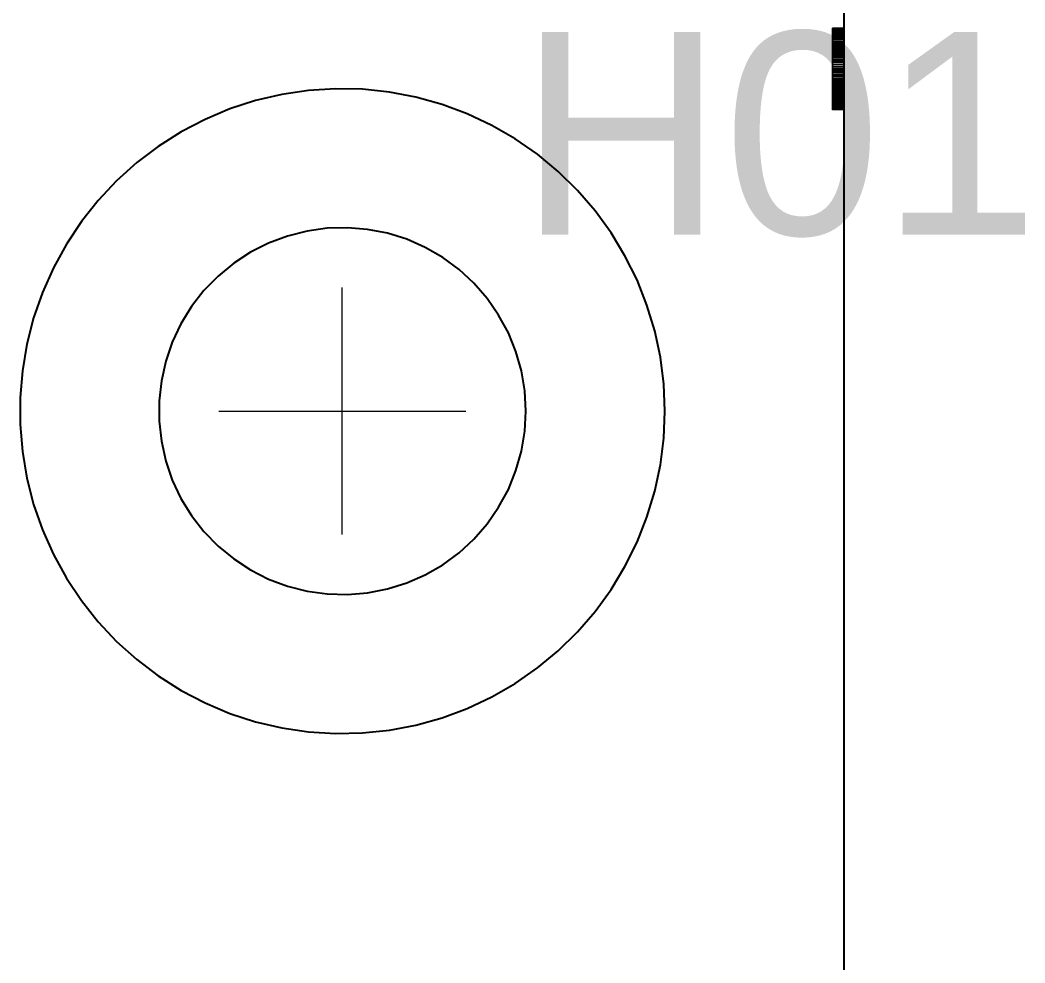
# Paper-space layout '01_三视图' of a CAD drawing. Header units: millimetres. Extents: x 8 to 450, y 8 to 289.
# Drawn here: x 167.91 to 179.3, y 77.62 to 88.31 of the extents above; entities that cross this region are included whole.
import ezdxf

# ---------------------------------------------------------------- set-up
doc = ezdxf.new("R2010")
doc.units = ezdxf.units.MM
doc.linetypes.add('WP_HIDDEN', pattern=[2.3, 1.5, -0.8])
for name, color, linetype, lineweight in [('ANNOTATIONS', 7, 'CONTINUOUS', 18), ('HIDDEN', 7, 'WP_HIDDEN', 13), ('VISIBLE', 7, 'CONTINUOUS', 25)]:
    doc.layers.add(name, color=color, linetype=linetype, lineweight=lineweight)
doc.styles.add('CJK', font='Arial Unicode.ttf')

psp = doc.layouts.new('01_三视图')

# ---------------------------------------------------------------- linework, layer by layer
at = {"layer": 'ANNOTATIONS'}
for p, q in [((171.562, 82.475), (171.562, 85.275)), ((170.162, 83.875), (172.963, 83.875))]:
    psp.add_line(p, q, dxfattribs=at)
at = {"layer": 'HIDDEN'}
for points in [[(177.25, 88.217), (177.12, 88.217)], [(177.12, 88.217), (177.12, 87.531)], [(177.12, 87.292), (177.12, 88.217)], [(177.12, 88.213), (177.12, 88.215)], [(177.25, 88.215), (177.12, 88.215)], [(177.12, 88.215), (177.12, 88.215)], [(177.25, 88.215), (177.12, 88.215)], [(177.12, 88.215), (177.12, 88.215)], [(177.25, 88.215), (177.12, 88.215)], [(177.12, 88.215), (177.12, 88.214)], [(177.25, 88.214), (177.12, 88.214)], [(177.12, 88.214), (177.12, 88.211)], [(177.12, 88.211), (177.12, 88.213)], [(177.25, 88.213), (177.12, 88.213)], [(177.12, 88.207), (177.12, 88.211)], [(177.25, 88.211), (177.12, 88.211)], [(177.25, 88.211), (177.12, 88.211)], [(177.12, 88.211), (177.12, 88.208)], [(177.25, 88.208), (177.12, 88.208)], [(177.12, 88.208), (177.12, 88.204)], [(177.12, 88.202), (177.12, 88.207)], [(177.25, 88.207), (177.12, 88.207)], [(177.25, 88.204), (177.12, 88.204)], [(177.12, 88.204), (177.12, 88.199)], [(177.12, 88.196), (177.12, 88.202)], [(177.25, 88.202), (177.12, 88.202)], [(177.25, 88.199), (177.12, 88.199)], [(177.12, 88.199), (177.12, 88.193)], [(177.12, 88.189), (177.12, 88.196)], [(177.25, 88.196), (177.12, 88.196)], [(177.25, 88.193), (177.12, 88.193)], [(177.12, 88.193), (177.12, 88.186)], [(177.12, 88.181), (177.12, 88.189)], [(177.25, 88.189), (177.12, 88.189)], [(177.25, 88.186), (177.12, 88.186)], [(177.12, 88.186), (177.12, 88.178)], [(177.12, 88.172), (177.12, 88.181)], [(177.25, 88.181), (177.12, 88.181)], [(177.25, 88.178), (177.12, 88.178)], [(177.12, 88.178), (177.12, 88.17)], [(177.12, 88.161), (177.12, 88.172)], [(177.25, 88.172), (177.12, 88.172)], [(177.25, 88.17), (177.12, 88.17)], [(177.12, 88.17), (177.12, 88.16)], [(177.12, 88.149), (177.12, 88.161)], [(177.25, 88.161), (177.12, 88.161)], [(177.25, 88.16), (177.12, 88.16)], [(177.12, 88.16), (177.12, 88.149)], [(177.25, 88.217), (177.25, 87.531)], [(177.25, 87.292), (177.25, 88.217)], [(177.25, 88.215), (177.25, 88.214)], [(177.25, 88.215), (177.25, 88.215)], [(177.25, 88.215), (177.25, 88.215)], [(177.25, 88.213), (177.25, 88.215)], [(177.25, 88.214), (177.25, 88.211)], [(177.25, 88.211), (177.25, 88.213)], [(177.25, 88.211), (177.25, 88.208)], [(177.25, 88.207), (177.25, 88.211)], [(177.25, 88.208), (177.25, 88.204)], [(177.25, 88.202), (177.25, 88.207)], [(177.25, 88.204), (177.25, 88.199)], [(177.25, 88.196), (177.25, 88.202)], [(177.25, 88.199), (177.25, 88.193)], [(177.25, 88.189), (177.25, 88.196)], [(177.25, 88.193), (177.25, 88.186)], [(177.25, 88.181), (177.25, 88.189)], [(177.25, 88.186), (177.25, 88.178)], [(177.25, 88.172), (177.25, 88.181)], [(177.25, 88.178), (177.25, 88.17)], [(177.25, 88.161), (177.25, 88.172)], [(177.25, 88.17), (177.25, 88.16)], [(177.25, 88.149), (177.25, 88.161)], [(177.25, 88.16), (177.25, 88.149)], [(177.12, 88.135), (177.12, 88.149)], [(177.25, 88.149), (177.12, 88.149)], [(177.25, 88.149), (177.12, 88.149)], [(177.12, 88.149), (177.12, 88.138)], [(177.25, 88.138), (177.12, 88.138)], [(177.12, 88.138), (177.12, 88.126)], [(177.12, 88.12), (177.12, 88.135)], [(177.25, 88.135), (177.12, 88.135)], [(177.25, 88.126), (177.12, 88.126)], [(177.12, 88.126), (177.12, 88.112)], [(177.12, 88.104), (177.12, 88.12)], [(177.25, 88.12), (177.12, 88.12)], [(177.25, 88.112), (177.12, 88.112)], [(177.12, 88.112), (177.12, 88.098)], [(177.12, 88.086), (177.12, 88.104)], [(177.25, 88.104), (177.12, 88.104)], [(177.25, 88.098), (177.12, 88.098)], [(177.12, 88.098), (177.12, 88.083)], [(177.12, 88.067), (177.12, 88.086)], [(177.25, 88.086), (177.12, 88.086)], [(177.25, 88.083), (177.12, 88.083)], [(177.12, 88.083), (177.12, 88.067)], [(177.12, 88.045), (177.12, 88.067)], [(177.25, 88.067), (177.12, 88.067)], [(177.25, 88.067), (177.12, 88.067)], [(177.12, 88.067), (177.12, 88.051)], [(177.25, 88.051), (177.12, 88.051)], [(177.12, 88.051), (177.12, 88.034)], [(177.12, 88.021), (177.12, 88.045)], [(177.25, 88.045), (177.12, 88.045)], [(177.25, 88.149), (177.25, 88.138)], [(177.25, 88.135), (177.25, 88.149)], [(177.25, 88.138), (177.25, 88.126)], [(177.25, 88.12), (177.25, 88.135)], [(177.25, 88.126), (177.25, 88.112)], [(177.25, 88.104), (177.25, 88.12)], [(177.25, 88.112), (177.25, 88.098)], [(177.25, 88.086), (177.25, 88.104)], [(177.25, 88.098), (177.25, 88.083)], [(177.25, 88.067), (177.25, 88.086)], [(177.25, 88.083), (177.25, 88.067)], [(177.25, 88.067), (177.25, 88.051)], [(177.25, 88.045), (177.25, 88.067)], [(177.25, 88.051), (177.25, 88.034)], [(177.25, 88.021), (177.25, 88.045)], [(177.25, 88.039), (177.12, 88.039)], [(177.12, 88.039), (177.12, 88.038)], [(177.12, 88.038), (177.12, 88.039)], [(177.25, 88.038), (177.12, 88.038)], [(177.12, 88.038), (177.12, 88.034)], [(177.25, 88.038), (177.12, 88.038)], [(177.12, 88.034), (177.12, 88.038)], [(177.25, 88.034), (177.12, 88.034)], [(177.12, 88.034), (177.12, 88.028)], [(177.25, 88.034), (177.12, 88.034)], [(177.12, 88.029), (177.12, 88.034)], [(177.25, 88.034), (177.12, 88.034)], [(177.12, 88.034), (177.12, 88.016)], [(177.25, 88.029), (177.12, 88.029)], [(177.12, 88.021), (177.12, 88.029)], [(177.25, 88.028), (177.12, 88.028)], [(177.12, 88.028), (177.12, 88.019)], [(177.12, 87.992), (177.12, 88.021)], [(177.25, 88.021), (177.12, 88.021)], [(177.25, 88.021), (177.12, 88.021)], [(177.12, 88.01), (177.12, 88.021)], [(177.25, 88.019), (177.12, 88.019)], [(177.12, 88.019), (177.12, 88.007)], [(177.25, 88.016), (177.12, 88.016)], [(177.12, 88.016), (177.12, 87.998)], [(177.25, 88.01), (177.12, 88.01)], [(177.12, 87.998), (177.12, 88.01)], [(177.25, 88.007), (177.12, 88.007)], [(177.12, 88.007), (177.12, 87.994)], [(177.25, 87.998), (177.12, 87.998)], [(177.12, 87.983), (177.12, 87.998)], [(177.25, 87.998), (177.12, 87.998)], [(177.12, 87.998), (177.12, 87.979)], [(177.25, 87.994), (177.12, 87.994)], [(177.12, 87.994), (177.12, 87.977)], [(177.12, 87.961), (177.12, 87.992)], [(177.25, 87.992), (177.12, 87.992)], [(177.25, 87.983), (177.12, 87.983)], [(177.12, 87.966), (177.12, 87.983)], [(177.25, 87.979), (177.12, 87.979)], [(177.12, 87.979), (177.12, 87.96)], [(177.25, 87.977), (177.12, 87.977)], [(177.12, 87.977), (177.12, 87.959)], [(177.25, 87.966), (177.12, 87.966)], [(177.12, 87.947), (177.12, 87.966)], [(177.12, 87.888), (177.12, 87.961)], [(177.25, 87.961), (177.12, 87.961)], [(177.25, 87.96), (177.12, 87.96)], [(177.12, 87.96), (177.12, 87.939)], [(177.25, 87.959), (177.12, 87.959)], [(177.12, 87.959), (177.12, 87.936)], [(177.25, 87.947), (177.12, 87.947)], [(177.12, 87.926), (177.12, 87.947)], [(177.25, 87.939), (177.12, 87.939)], [(177.12, 87.939), (177.12, 87.918)], [(177.25, 87.936), (177.12, 87.936)], [(177.12, 87.936), (177.12, 87.909)], [(177.25, 88.039), (177.25, 88.038)], [(177.25, 88.038), (177.25, 88.039)], [(177.25, 88.038), (177.25, 88.034)], [(177.25, 88.034), (177.25, 88.038)], [(177.25, 88.034), (177.25, 88.028)], [(177.25, 88.029), (177.25, 88.034)], [(177.25, 88.034), (177.25, 88.016)], [(177.25, 88.021), (177.25, 88.029)], [(177.25, 88.028), (177.25, 88.019)], [(177.25, 88.01), (177.25, 88.021)], [(177.25, 87.992), (177.25, 88.021)], [(177.25, 88.019), (177.25, 88.007)], [(177.25, 88.016), (177.25, 87.998)], [(177.25, 87.998), (177.25, 88.01)], [(177.25, 88.007), (177.25, 87.994)], [(177.25, 87.983), (177.25, 87.998)], [(177.25, 87.998), (177.25, 87.979)], [(177.25, 87.994), (177.25, 87.977)], [(177.25, 87.961), (177.25, 87.992)], [(177.25, 87.966), (177.25, 87.983)], [(177.25, 87.979), (177.25, 87.96)], [(177.25, 87.977), (177.25, 87.959)], [(177.25, 87.947), (177.25, 87.966)], [(177.25, 87.888), (177.25, 87.961)], [(177.25, 87.96), (177.25, 87.939)], [(177.25, 87.959), (177.25, 87.936)], [(177.25, 87.926), (177.25, 87.947)], [(177.25, 87.939), (177.25, 87.918)], [(177.25, 87.936), (177.25, 87.909)], [(177.25, 87.926), (177.12, 87.926)], [(177.12, 87.905), (177.12, 87.926)], [(177.25, 87.918), (177.12, 87.918)], [(177.12, 87.918), (177.12, 87.897)], [(177.25, 87.909), (177.12, 87.909)], [(177.12, 87.909), (177.12, 87.878)], [(177.25, 87.905), (177.12, 87.905)], [(177.12, 87.882), (177.12, 87.905)], [(177.25, 87.897), (177.12, 87.897)], [(177.12, 87.897), (177.12, 87.875)], [(177.12, 87.802), (177.12, 87.888)], [(177.25, 87.888), (177.12, 87.888)], [(177.25, 87.882), (177.12, 87.882)], [(177.12, 87.857), (177.12, 87.882)], [(177.25, 87.878), (177.12, 87.878)], [(177.12, 87.878), (177.12, 87.841)], [(177.25, 87.875), (177.12, 87.875)], [(177.12, 87.875), (177.12, 87.852)], [(177.25, 87.857), (177.12, 87.857)], [(177.12, 87.831), (177.12, 87.857)], [(177.25, 87.852), (177.12, 87.852)], [(177.12, 87.852), (177.12, 87.828)], [(177.25, 87.841), (177.12, 87.841)], [(177.12, 87.841), (177.12, 87.801)], [(177.25, 87.831), (177.12, 87.831)], [(177.12, 87.804), (177.12, 87.831)], [(177.25, 87.828), (177.12, 87.828)], [(177.12, 87.828), (177.12, 87.804)], [(177.25, 87.905), (177.25, 87.926)], [(177.25, 87.918), (177.25, 87.897)], [(177.25, 87.909), (177.25, 87.878)], [(177.25, 87.882), (177.25, 87.905)], [(177.25, 87.897), (177.25, 87.875)], [(177.25, 87.802), (177.25, 87.888)], [(177.25, 87.857), (177.25, 87.882)], [(177.25, 87.878), (177.25, 87.841)], [(177.25, 87.875), (177.25, 87.852)], [(177.25, 87.831), (177.25, 87.857)], [(177.25, 87.852), (177.25, 87.828)], [(177.25, 87.841), (177.25, 87.801)], [(177.25, 87.804), (177.25, 87.831)], [(177.25, 87.828), (177.25, 87.804)], [(177.25, 87.804), (177.12, 87.804)], [(177.12, 87.775), (177.12, 87.804)], [(177.25, 87.804), (177.12, 87.804)], [(177.12, 87.804), (177.12, 87.779)], [(177.12, 87.732), (177.12, 87.802)], [(177.25, 87.801), (177.12, 87.801)], [(177.12, 87.801), (177.12, 87.755)], [(177.25, 87.779), (177.12, 87.779)], [(177.12, 87.779), (177.12, 87.755)], [(177.25, 87.775), (177.12, 87.775)], [(177.12, 87.745), (177.12, 87.775)], [(177.25, 87.755), (177.12, 87.755)], [(177.12, 87.755), (177.12, 87.705)], [(177.25, 87.755), (177.12, 87.755)], [(177.12, 87.755), (177.12, 87.731)], [(177.25, 87.745), (177.12, 87.745)], [(177.12, 87.716), (177.12, 87.745)], [(177.12, 87.675), (177.12, 87.732)], [(177.25, 87.732), (177.12, 87.732)], [(177.25, 87.731), (177.12, 87.731)], [(177.12, 87.731), (177.12, 87.707)], [(177.25, 87.716), (177.12, 87.716)], [(177.12, 87.689), (177.12, 87.716)], [(177.25, 87.707), (177.12, 87.707)], [(177.12, 87.707), (177.12, 87.684)], [(177.25, 87.705), (177.12, 87.705)], [(177.12, 87.705), (177.12, 87.65)], [(177.25, 87.775), (177.25, 87.804)], [(177.25, 87.804), (177.25, 87.779)], [(177.25, 87.732), (177.25, 87.802)], [(177.25, 87.801), (177.25, 87.755)], [(177.25, 87.779), (177.25, 87.755)], [(177.25, 87.745), (177.25, 87.775)], [(177.25, 87.755), (177.25, 87.705)], [(177.25, 87.755), (177.25, 87.731)], [(177.25, 87.716), (177.25, 87.745)], [(177.25, 87.675), (177.25, 87.732)], [(177.25, 87.731), (177.25, 87.707)], [(177.25, 87.689), (177.25, 87.716)], [(177.25, 87.707), (177.25, 87.684)], [(177.25, 87.705), (177.25, 87.65)], [(177.25, 87.689), (177.12, 87.689)], [(177.12, 87.664), (177.12, 87.689)], [(177.25, 87.684), (177.12, 87.684)], [(177.12, 87.684), (177.12, 87.662)], [(177.12, 87.632), (177.12, 87.675)], [(177.25, 87.675), (177.12, 87.675)], [(177.25, 87.664), (177.12, 87.664)], [(177.12, 87.64), (177.12, 87.664)], [(177.25, 87.662), (177.12, 87.662)], [(177.12, 87.662), (177.12, 87.641)], [(177.12, 87.65), (177.12, 87.581)], [(177.25, 87.641), (177.12, 87.641)], [(177.12, 87.641), (177.12, 87.62)], [(177.25, 87.64), (177.12, 87.64)], [(177.12, 87.617), (177.12, 87.64)], [(177.12, 87.603), (177.12, 87.632)], [(177.25, 87.632), (177.12, 87.632)], [(177.25, 87.62), (177.12, 87.62)], [(177.12, 87.62), (177.12, 87.6)], [(177.25, 87.617), (177.12, 87.617)], [(177.12, 87.596), (177.12, 87.617)], [(177.12, 87.582), (177.12, 87.603)], [(177.25, 87.603), (177.12, 87.603)], [(177.25, 87.6), (177.12, 87.6)], [(177.12, 87.6), (177.12, 87.58)], [(177.25, 87.596), (177.12, 87.596)], [(177.12, 87.577), (177.12, 87.596)], [(177.25, 87.664), (177.25, 87.689)], [(177.25, 87.684), (177.25, 87.662)], [(177.25, 87.632), (177.25, 87.675)], [(177.25, 87.64), (177.25, 87.664)], [(177.25, 87.662), (177.25, 87.641)], [(177.25, 87.65), (177.25, 87.581)], [(177.25, 87.641), (177.25, 87.62)], [(177.25, 87.617), (177.25, 87.64)], [(177.25, 87.603), (177.25, 87.632)], [(177.25, 87.62), (177.25, 87.6)], [(177.25, 87.596), (177.25, 87.617)], [(177.25, 87.582), (177.25, 87.603)], [(177.25, 87.6), (177.25, 87.58)], [(177.25, 87.577), (177.25, 87.596)], [(177.12, 87.563), (177.12, 87.582)], [(177.25, 87.582), (177.12, 87.582)], [(177.25, 87.581), (177.12, 87.581)], [(177.12, 87.581), (177.12, 87.55)], [(177.25, 87.58), (177.12, 87.58)], [(177.12, 87.58), (177.12, 87.561)], [(177.25, 87.577), (177.12, 87.577)], [(177.12, 87.559), (177.12, 87.577)], [(177.12, 87.546), (177.12, 87.563)], [(177.25, 87.563), (177.12, 87.563)], [(177.25, 87.561), (177.12, 87.561)], [(177.12, 87.561), (177.12, 87.543)], [(177.25, 87.559), (177.12, 87.559)], [(177.12, 87.544), (177.12, 87.559)], [(177.25, 87.55), (177.12, 87.55)], [(177.12, 87.55), (177.12, 87.521)], [(177.12, 87.531), (177.12, 87.546)], [(177.25, 87.546), (177.12, 87.546)], [(177.25, 87.544), (177.12, 87.544)], [(177.12, 87.531), (177.12, 87.544)], [(177.25, 87.543), (177.12, 87.543)], [(177.12, 87.543), (177.12, 87.526)], [(177.25, 87.531), (177.12, 87.531)], [(177.25, 87.531), (177.12, 87.531)], [(177.12, 87.521), (177.12, 87.531)], [(177.25, 87.526), (177.12, 87.526)], [(177.12, 87.526), (177.12, 87.508)], [(177.25, 87.521), (177.12, 87.521)], [(177.12, 87.521), (177.12, 87.494)], [(177.25, 87.521), (177.12, 87.521)], [(177.12, 87.512), (177.12, 87.521)], [(177.25, 87.512), (177.12, 87.512)], [(177.12, 87.506), (177.12, 87.512)], [(177.25, 87.508), (177.12, 87.508)], [(177.12, 87.508), (177.12, 87.492)], [(177.25, 87.506), (177.12, 87.506)], [(177.12, 87.503), (177.12, 87.506)], [(177.25, 87.503), (177.12, 87.503)], [(177.12, 87.501), (177.12, 87.503)], [(177.25, 87.501), (177.12, 87.501)], [(177.12, 87.325), (177.12, 87.501)], [(177.25, 87.494), (177.12, 87.494)], [(177.12, 87.494), (177.12, 87.469)], [(177.25, 87.492), (177.12, 87.492)], [(177.12, 87.492), (177.12, 87.476)], [(177.25, 87.476), (177.12, 87.476)], [(177.12, 87.476), (177.12, 87.461)], [(177.25, 87.563), (177.25, 87.582)], [(177.25, 87.581), (177.25, 87.55)], [(177.25, 87.58), (177.25, 87.561)], [(177.25, 87.559), (177.25, 87.577)], [(177.25, 87.546), (177.25, 87.563)], [(177.25, 87.561), (177.25, 87.543)], [(177.25, 87.544), (177.25, 87.559)], [(177.25, 87.55), (177.25, 87.521)], [(177.25, 87.531), (177.25, 87.546)], [(177.25, 87.531), (177.25, 87.544)], [(177.25, 87.543), (177.25, 87.526)], [(177.25, 87.521), (177.25, 87.531)], [(177.25, 87.526), (177.25, 87.508)], [(177.25, 87.521), (177.25, 87.494)], [(177.25, 87.512), (177.25, 87.521)], [(177.25, 87.506), (177.25, 87.512)], [(177.25, 87.508), (177.25, 87.492)], [(177.25, 87.503), (177.25, 87.506)], [(177.25, 87.501), (177.25, 87.503)], [(177.25, 87.325), (177.25, 87.501)], [(177.25, 87.494), (177.25, 87.469)], [(177.25, 87.492), (177.25, 87.476)], [(177.25, 87.476), (177.25, 87.461)], [(177.25, 87.469), (177.12, 87.469)], [(177.12, 87.469), (177.12, 87.446)], [(177.25, 87.461), (177.12, 87.461)], [(177.12, 87.461), (177.12, 87.447)], [(177.25, 87.447), (177.12, 87.447)], [(177.12, 87.447), (177.12, 87.433)], [(177.25, 87.446), (177.12, 87.446)], [(177.12, 87.446), (177.12, 87.425)], [(177.25, 87.433), (177.12, 87.433)], [(177.12, 87.433), (177.12, 87.42)], [(177.25, 87.425), (177.12, 87.425)], [(177.12, 87.425), (177.12, 87.407)], [(177.25, 87.42), (177.12, 87.42)], [(177.12, 87.42), (177.12, 87.408)], [(177.25, 87.408), (177.12, 87.408)], [(177.12, 87.408), (177.12, 87.397)], [(177.25, 87.407), (177.12, 87.407)], [(177.12, 87.407), (177.12, 87.389)], [(177.25, 87.397), (177.12, 87.397)], [(177.12, 87.397), (177.12, 87.387)], [(177.25, 87.389), (177.12, 87.389)], [(177.12, 87.389), (177.12, 87.373)], [(177.25, 87.387), (177.12, 87.387)], [(177.12, 87.387), (177.12, 87.377)], [(177.25, 87.377), (177.12, 87.377)], [(177.12, 87.377), (177.12, 87.368)], [(177.25, 87.373), (177.12, 87.373)], [(177.12, 87.373), (177.12, 87.358)], [(177.25, 87.368), (177.12, 87.368)], [(177.12, 87.368), (177.12, 87.36)], [(177.25, 87.36), (177.12, 87.36)], [(177.12, 87.36), (177.12, 87.352)], [(177.25, 87.469), (177.25, 87.446)], [(177.25, 87.461), (177.25, 87.447)], [(177.25, 87.447), (177.25, 87.433)], [(177.25, 87.446), (177.25, 87.425)], [(177.25, 87.433), (177.25, 87.42)], [(177.25, 87.425), (177.25, 87.407)], [(177.25, 87.42), (177.25, 87.408)], [(177.25, 87.408), (177.25, 87.397)], [(177.25, 87.407), (177.25, 87.389)], [(177.25, 87.397), (177.25, 87.387)], [(177.25, 87.389), (177.25, 87.373)], [(177.25, 87.387), (177.25, 87.377)], [(177.25, 87.377), (177.25, 87.368)], [(177.25, 87.373), (177.25, 87.358)], [(177.25, 87.368), (177.25, 87.36)], [(177.25, 87.36), (177.25, 87.352)], [(177.25, 87.358), (177.12, 87.358)], [(177.12, 87.358), (177.12, 87.345)], [(177.25, 87.352), (177.12, 87.352)], [(177.12, 87.352), (177.12, 87.346)], [(177.25, 87.346), (177.12, 87.346)], [(177.12, 87.346), (177.12, 87.34)], [(177.25, 87.345), (177.12, 87.345)], [(177.12, 87.345), (177.12, 87.333)], [(177.25, 87.34), (177.12, 87.34)], [(177.12, 87.34), (177.12, 87.335)], [(177.25, 87.335), (177.12, 87.335)], [(177.12, 87.335), (177.12, 87.331)], [(177.25, 87.333), (177.12, 87.333)], [(177.12, 87.333), (177.12, 87.322)], [(177.25, 87.331), (177.12, 87.331)], [(177.12, 87.331), (177.12, 87.327)], [(177.25, 87.327), (177.12, 87.327)], [(177.12, 87.327), (177.12, 87.325)], [(177.25, 87.325), (177.12, 87.325)], [(177.25, 87.322), (177.12, 87.322)], [(177.12, 87.322), (177.12, 87.312)], [(177.25, 87.312), (177.12, 87.312)], [(177.12, 87.312), (177.12, 87.303)], [(177.25, 87.303), (177.12, 87.303)], [(177.12, 87.303), (177.12, 87.296)], [(177.25, 87.296), (177.12, 87.296)], [(177.12, 87.296), (177.12, 87.293)], [(177.25, 87.293), (177.12, 87.293)], [(177.12, 87.293), (177.12, 87.292)], [(177.25, 87.292), (177.12, 87.292)], [(177.25, 87.358), (177.25, 87.345)], [(177.25, 87.352), (177.25, 87.346)], [(177.25, 87.346), (177.25, 87.34)], [(177.25, 87.345), (177.25, 87.333)], [(177.25, 87.34), (177.25, 87.335)], [(177.25, 87.335), (177.25, 87.331)], [(177.25, 87.333), (177.25, 87.322)], [(177.25, 87.331), (177.25, 87.327)], [(177.25, 87.327), (177.25, 87.325)], [(177.25, 87.322), (177.25, 87.312)], [(177.25, 87.312), (177.25, 87.303)], [(177.25, 87.303), (177.25, 87.296)], [(177.25, 87.296), (177.25, 87.293)], [(177.25, 87.293), (177.25, 87.292)]]:
    psp.add_lwpolyline(points, dxfattribs=at)
at = {"layer": 'VISIBLE'}
for points in [[(177.25, 59.5), (177.25, 124.5)], [(175.219, 83.875), (175.206, 84.181), (175.168, 84.485), (175.104, 84.784), (175.015, 85.077), (174.903, 85.362), (174.766, 85.636), (174.608, 85.898), (174.428, 86.146), (174.228, 86.378), (174.009, 86.592), (173.773, 86.787), (173.522, 86.962), (173.256, 87.115), (172.979, 87.246), (172.692, 87.352), (172.397, 87.435), (172.097, 87.492), (171.792, 87.524), (171.486, 87.53), (171.18, 87.511), (170.877, 87.466), (170.579, 87.397), (170.288, 87.302), (170.006, 87.183), (169.734, 87.041), (169.476, 86.877), (169.232, 86.692), (169.004, 86.487), (168.795, 86.264), (168.605, 86.024), (168.435, 85.769), (168.288, 85.501), (168.163, 85.221), (168.062, 84.932), (167.986, 84.635), (167.935, 84.333), (167.909, 84.028), (167.909, 83.722), (167.935, 83.417), (167.986, 83.115), (168.062, 82.818), (168.163, 82.529), (168.288, 82.249), (168.435, 81.981), (168.605, 81.726), (168.795, 81.486), (169.004, 81.263), (169.232, 81.058), (169.476, 80.873), (169.734, 80.709), (170.006, 80.567), (170.288, 80.448), (170.579, 80.353), (170.877, 80.284), (171.18, 80.239), (171.486, 80.22), (171.792, 80.226), (172.097, 80.258), (172.397, 80.315), (172.692, 80.398), (172.979, 80.504), (173.256, 80.635), (173.522, 80.788), (173.773, 80.963), (174.009, 81.158), (174.228, 81.372), (174.428, 81.604), (174.608, 81.852), (174.766, 82.114), (174.903, 82.388), (175.015, 82.673), (175.104, 82.966), (175.168, 83.265), (175.206, 83.569), (175.219, 83.875)], [(173.643, 83.875), (173.63, 84.104), (173.592, 84.33), (173.53, 84.55), (173.444, 84.763), (173.334, 84.964), (173.204, 85.153), (173.053, 85.325), (172.885, 85.481), (172.7, 85.616), (172.502, 85.731), (172.292, 85.823), (172.073, 85.891), (171.848, 85.935), (171.62, 85.954), (171.391, 85.948), (171.164, 85.916), (170.942, 85.86), (170.727, 85.78), (170.523, 85.676), (170.331, 85.551), (170.154, 85.405), (169.994, 85.241), (169.853, 85.06), (169.733, 84.865), (169.635, 84.658), (169.561, 84.441), (169.511, 84.217), (169.486, 83.99), (169.486, 83.76), (169.511, 83.533), (169.561, 83.309), (169.635, 83.092), (169.733, 82.885), (169.853, 82.69), (169.994, 82.509), (170.154, 82.345), (170.331, 82.199), (170.523, 82.074), (170.727, 81.97), (170.942, 81.89), (171.164, 81.834), (171.391, 81.802), (171.62, 81.796), (171.848, 81.815), (172.073, 81.859), (172.292, 81.927), (172.502, 82.019), (172.7, 82.134), (172.885, 82.269), (173.053, 82.425), (173.204, 82.597), (173.334, 82.786), (173.444, 82.987), (173.53, 83.2), (173.592, 83.42), (173.63, 83.646), (173.643, 83.875)]]:
    psp.add_lwpolyline(points, dxfattribs=at)

# ---------------------------------------------------------------- texts
at = {"layer": 'ANNOTATIONS', "style": 'CJK'}
psp.add_text('H01', height=2.3, dxfattribs=at).set_placement((173.562, 85.875))

doc.saveas('drawing.dxf')
